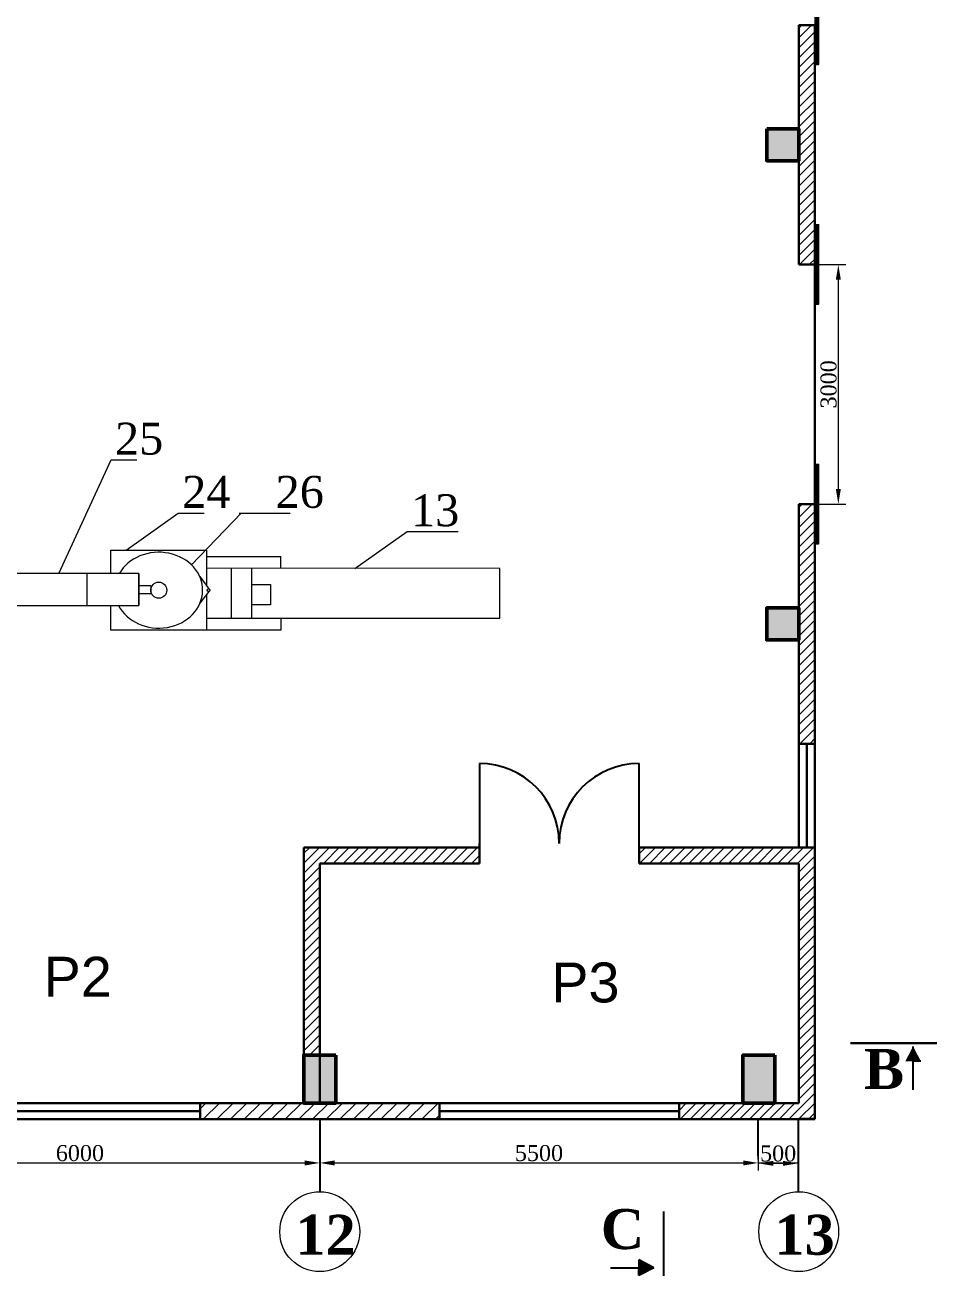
# Model space of a CAD drawing. Header units: inches. Extents: x -4475333 to 345677417, y -211198149 to 2125895.
# Drawn here: x -1889314 to -1877890, y 1138545 to 1154211 of the extents above; entities that cross this region are included whole.
import ezdxf

# ---------------------------------------------------------------- set-up
doc = ezdxf.new("R2010")
doc.units = ezdxf.units.IN
doc.header["$LTSCALE"] = 150
doc.header["$MEASUREMENT"] = 0
for name, color, linetype in [('BUOC COT', 7, 'Continuous'), ('CHU', 32, 'Continuous'), ('Co ban', 21, 'Continuous'), ('duongtamchamgach', 50, 'Continuous'), ('MANH', 170, 'Continuous'), ('MATCAT', 132, 'Continuous'), ('NET NHAP', 7, 'Continuous')]:
    doc.layers.add(name, color=color, linetype=linetype)
for name, color, linetype, lineweight in [('cot', 2, 'Continuous', 50), ('Duong vien', 7, 'Continuous', 50), ('KHUNG BVE', 7, 'Continuous', 0), ('NHA XUONG', 80, 'Continuous', 50)]:
    doc.layers.add(name, color=color, linetype=linetype, lineweight=lineweight)
doc.styles.add('1', font='times.ttf')
doc.styles.add('CHU DAM', font='arialbd.ttf', dxfattribs={"height": 200})
doc.styles.get("Standard").update_dxf_attribs({"font": 'times.ttf', "height": 100})
doc.styles.add('ty', font='times.ttf', dxfattribs={"height": 450})
doc.dimstyles.new('75', dxfattribs={"dimtxt": 200, "dimasz": 188, "dimexe": 94, "dimexo": 47, "dimgap": 20, "dimtad": 1, "dimtoh": 1, "dimdec": 0, "dimtxsty": '1', "dimcen": 2.5, "dimclrt": 256, "dimadec": 0, "dimazin": 0, "dimtfac": 1, "dimtdec": 0, "dimtix": 1, "dimtmove": 0, "dimatfit": 2, "dimfxl": 1, "dimlwd": 9, "dimlwe": 9, "dimarcsym": 0})
pattern_1 = [(45, (0, 346650.2), (-61.8718434, 61.8718434), [])]

# ---------------------------------------------------------------- blocks, each defined once
blk = doc.blocks.new('*D8')
at = {"layer": 'Defpoints', "color": 0, "lineweight": 0, "ltscale": 3, "transparency": 16777216}
for p in [(-1879422, 1151211), (-1879126, 1151211), (-1879422, 1148211)]:
    blk.add_point(p, dxfattribs=at)
at = {"layer": 'NET NHAP', "color": 0, "lineweight": 9, "ltscale": 3, "transparency": 16777216}
for p, q in [((-1879375, 1151211), (-1879032, 1151211)), ((-1879126, 1148399), (-1879126, 1151023)), ((-1879375, 1148211), (-1879032, 1148211))]:
    blk.add_line(p, q, dxfattribs=at)
at = {"layer": 'NET NHAP', "color": 0, "lineweight": 0, "ltscale": 3, "transparency": 16777216}
for points in [[(-1879157, 1151023), (-1879095, 1151023), (-1879126, 1151211)], [(-1879157, 1148399), (-1879095, 1148399), (-1879126, 1148211)]]:
    blk.add_solid(points, dxfattribs=at)
at = {"layer": 'NET NHAP', "lineweight": 13, "ltscale": 3, "transparency": 16777216, "insert": (-1879248, 1149711), "char_height": 200, "attachment_point": 5, "rotation": 90, "style": '1'}
blk.add_mtext('3000', dxfattribs=at)
blk = doc.blocks.new('*D41')
at = {"layer": 'Defpoints', "color": 0, "lineweight": 0, "ltscale": 3, "transparency": 16777216}
for p in [(-1880130, 1139956), (-1879630, 1139956), (-1879630, 1139956)]:
    blk.add_point(p, dxfattribs=at)
at = {"layer": 'NET NHAP', "color": 0, "lineweight": 9, "ltscale": 3, "transparency": 16777216}
for p, q in [((-1880130, 1140003), (-1880130, 1140050)), ((-1879630, 1140003), (-1879630, 1140050)), ((-1879942, 1139956), (-1879818, 1139956))]:
    blk.add_line(p, q, dxfattribs=at)
at = {"layer": 'NET NHAP', "color": 0, "lineweight": 0, "ltscale": 3, "transparency": 16777216}
for points in [[(-1879942, 1139987), (-1879942, 1139925), (-1880130, 1139956)], [(-1879818, 1139987), (-1879818, 1139925), (-1879630, 1139956)]]:
    blk.add_solid(points, dxfattribs=at)
at = {"layer": 'NET NHAP', "lineweight": 13, "ltscale": 3, "transparency": 16777216, "insert": (-1879880, 1140078), "char_height": 200, "attachment_point": 5, "style": '1'}
blk.add_mtext('500', dxfattribs=at)
blk = doc.blocks.new('*D42')
at = {"color": 0, "linetype": 'ByBlock', "lineweight": 9, "ltscale": 10, "transparency": 16777216}
for p, q in [((-1891631, 1140298), (-1891631, 1139867)), ((-1885622, 1140298), (-1885622, 1139867)), ((-1891443, 1139961), (-1885810, 1139961))]:
    blk.add_line(p, q, dxfattribs=at)
at = {"color": 0, "linetype": 'ByBlock', "lineweight": 0, "ltscale": 10, "transparency": 16777216}
for points in [[(-1891443, 1139992), (-1891443, 1139929), (-1891631, 1139961)], [(-1885810, 1139992), (-1885810, 1139929), (-1885622, 1139961)]]:
    blk.add_solid(points, dxfattribs=at)
at = {"layer": 'Defpoints', "color": 0, "linetype": 'ByBlock', "lineweight": 0, "ltscale": 10, "transparency": 16777216}
for p in [(-1891631, 1140345), (-1885622, 1140345), (-1885622, 1139961)]:
    blk.add_point(p, dxfattribs=at)
at = {"linetype": 'ByBlock', "ltscale": 10, "transparency": 16777216, "insert": (-1888626, 1140083), "char_height": 200, "attachment_point": 5, "style": '1'}
blk.add_mtext('6000', dxfattribs=at)
blk = doc.blocks.new('*D43')
at = {"color": 0, "linetype": 'ByBlock', "lineweight": 9, "ltscale": 10, "transparency": 16777216}
for p, q in [((-1885622, 1140268), (-1885622, 1139867)), ((-1880130, 1140268), (-1880130, 1139867)), ((-1885434, 1139961), (-1880318, 1139961))]:
    blk.add_line(p, q, dxfattribs=at)
at = {"color": 0, "linetype": 'ByBlock', "lineweight": 0, "ltscale": 10, "transparency": 16777216}
for points in [[(-1885434, 1139992), (-1885434, 1139929), (-1885622, 1139961)], [(-1880318, 1139992), (-1880318, 1139929), (-1880130, 1139961)]]:
    blk.add_solid(points, dxfattribs=at)
at = {"layer": 'Defpoints', "color": 0, "linetype": 'ByBlock', "lineweight": 0, "ltscale": 10, "transparency": 16777216}
for p in [(-1885622, 1140315), (-1880130, 1140315), (-1880130, 1139961)]:
    blk.add_point(p, dxfattribs=at)
at = {"linetype": 'ByBlock', "ltscale": 10, "transparency": 16777216, "insert": (-1882876, 1140083), "char_height": 200, "attachment_point": 5, "style": '1'}
blk.add_mtext('5500', dxfattribs=at)

msp = doc.modelspace()

# ---------------------------------------------------------------- hatches: boundary and pattern name
at = {"layer": 'cot', "lineweight": 9}
for points in [[(-1879622, 1152510.9), (-1879622, 1152910.9), (-1880022, 1152910.9), (-1880022, 1152510.9)], [(-1880022, 1146510.8), (-1880022, 1146910.8), (-1879622, 1146910.8), (-1879622, 1146510.8)], [(-1885822, 1140710.9), (-1885422, 1140710.9), (-1885422, 1141310.9), (-1885822, 1141310.9)], [(-1880322, 1140711.2), (-1879922, 1140711.2), (-1879922, 1141311.2), (-1880322, 1141311.2)]]:
    msp.add_hatch(color=256, dxfattribs=at).paths.add_polyline_path(points)
at = {"layer": 'KHUNG BVE', "linetype": 'Continuous', "lineweight": 9, "ltscale": 10}
h = msp.add_hatch(dxfattribs=at)
h.set_pattern_fill('ANSI31', color=5, angle=-270, style=0)
h.set_pattern_definition([(135, (-1893929.8609, 441594.34576), (-0.088388347648, -0.088388347648), [])])
h.paths.add_polyline_path([(-1879372, 1154711.3), (-1879422, 1154711.3), (-1879422, 1153711.3), (-1879372, 1153711.3)])
h = msp.add_hatch(dxfattribs=at)
h.set_pattern_fill('ANSI31', color=5, angle=-270, style=0)
h.set_pattern_definition([(135, (-1893929.8609, 438594.1702), (-0.088388347648, -0.088388347648), [])])
h.paths.add_polyline_path([(-1879372, 1151711.2), (-1879422, 1151711.2), (-1879422, 1150711.2), (-1879372, 1150711.2)])
h = msp.add_hatch(dxfattribs=at)
h.set_pattern_fill('ANSI31', color=5, angle=-270, style=0)
h.set_pattern_definition([(135, (-1893929.8609, 435594.34576), (-0.088388347648, -0.088388347648), [])])
h.paths.add_polyline_path([(-1879372, 1148711.3), (-1879422, 1148711.3), (-1879422, 1147711.3), (-1879372, 1147711.3)])
at = {"layer": 'KHUNG BVE', "lineweight": 0}
h = msp.add_hatch(dxfattribs=at)
h.set_pattern_fill('ANSI31', color=5, scale=700)
h.set_pattern_definition(pattern_1)
h.paths.add_polyline_path([(-1885822, 1143912.5), (-1885822, 1141310.9), (-1885622, 1141310.9), (-1885622, 1143712.5), (-1883622, 1143712.5), (-1883622, 1143912.5)])
h = msp.add_hatch(dxfattribs=at)
h.set_pattern_fill('ANSI31', color=5, scale=700)
h.set_pattern_definition(pattern_1)
h.paths.add_polyline_path([(-1879422, 1143912.5), (-1881622, 1143912.5), (-1881622, 1143712.5), (-1879622, 1143712.5), (-1879622, 1142212.5), (-1879622, 1142211.2), (-1879622, 1140710.8), (-1881122, 1140710.8), (-1881122, 1140510.8), (-1879630.5, 1140510.8), (-1879630.5, 1140511.1), (-1879422, 1140511.1)])
at = {"layer": 'KHUNG BVE', "linetype": 'ByBlock', "lineweight": 9, "ltscale": 10}
h = msp.add_hatch(color=256, dxfattribs=at)
h.paths.add_polyline_path([(-1878189.7, 1141420.6), (-1878189.7, 1141234), (-1878092.3, 1141234)])
h.paths.add_polyline_path([(-1878189.7, 1141420.6), (-1878287.1, 1141234), (-1878189.7, 1141234)])
msp.add_hatch(color=256, dxfattribs=at).paths.add_polyline_path([(-1881437.3, 1138648.1), (-1881623.9, 1138745.5), (-1881623.9, 1138648.1), (-1881623.9, 1138550.7)])
at = {"layer": 'MATCAT', "lineweight": 9, "ltscale": 10}
h = msp.add_hatch(dxfattribs=at)
h.set_pattern_fill('ANSI31', color=5, scale=700, style=0)
h.set_pattern_definition([(45, (-6223723.89, -222679.15), (-61.8718434, 61.8718434), [])])
h.paths.add_polyline_path([(-1879422, 1160210.9), (-1879622, 1160210.9), (-1879622, 1157210.9), (-1879422, 1157210.9)])
h.paths.add_polyline_path([(-1879422, 1154210.9), (-1879622, 1154210.9), (-1879622, 1151210.9), (-1879422, 1151210.9)])
at = {"layer": 'MATCAT', "linetype": 'Continuous', "lineweight": 9, "ltscale": 10}
h = msp.add_hatch(dxfattribs=at)
h.set_pattern_fill('ANSI31', color=5, scale=700, style=0)
h.set_pattern_definition([(45, (-5886227.99, -436279.31), (-61.8718434, 61.8718434), [])])
h.paths.add_polyline_path([(-1879622, 1148211.2), (-1879422, 1148211.2), (-1879422, 1145211.2), (-1879622, 1145211.2)])
at = {"layer": 'MATCAT', "lineweight": 9, "ltscale": 10}
h = msp.add_hatch(dxfattribs=at)
h.set_pattern_fill('ANSI31', color=5, scale=967.741935, angle=180, style=0)
h.set_pattern_definition([(225, (-6012966.6, -230912.47), (85.5371106, -85.5371106), [])])
h.paths.add_polyline_path([(-1896122, 1140711.1), (-1899122, 1140711.1), (-1899122, 1140511.1), (-1896122, 1140511.1)])
h.paths.add_polyline_path([(-1890122, 1140711.1), (-1893122, 1140711.1), (-1893122, 1140511.1), (-1890122, 1140511.1)])
h.paths.add_polyline_path([(-1884122, 1140711.1), (-1887122, 1140711.1), (-1887122, 1140511.1), (-1884122, 1140511.1)])

# ---------------------------------------------------------------- linework, layer by layer
at = {"linetype": 'ByBlock', "ltscale": 10}
for p, q in [((-1885622, 1140510.8), (-1885622, 1139599.8)), ((-1880130.5, 1140049.9), (-1880130.5, 1140510.8))]:
    msp.add_line(p, q, dxfattribs=at)
at = {"layer": 'BUOC COT', "ltscale": 10}
msp.add_line((-1879630.5, 1140511.8), (-1879630.5, 1139600.8), dxfattribs=at)
at = {"layer": 'BUOC COT', "lineweight": 13, "ltscale": 10}
for centre in [(-1885622, 1139099.8), (-1879622, 1139100.1)]:
    msp.add_circle(centre, 500, dxfattribs=at)
at = {"layer": 'Co ban', "color": 1, "ltscale": 1000}
for p, q in [((-1883622, 1144962.5), (-1883622, 1143712.5)), ((-1881622, 1143712.5), (-1881622, 1144962.5))]:
    msp.add_line(p, q, dxfattribs=at)
for centre, start, end in [((-1883622, 1143962.5), 0, 90), ((-1881622, 1143962.5), 90, 180)]:
    msp.add_arc(centre, 1000, start, end, dxfattribs=at)
at = {"layer": 'cot'}
for points in [[(-1880022, 1152910.9), (-1879622, 1152910.9), (-1879622, 1152510.9), (-1880022, 1152510.9)], [(-1879622, 1146910.8), (-1880022, 1146910.8), (-1880022, 1146510.8), (-1879622, 1146510.8)], [(-1885422, 1141310.9), (-1885822, 1141310.9), (-1885822, 1140710.9), (-1885422, 1140710.9)], [(-1879922, 1141311.2), (-1880322, 1141311.2), (-1880322, 1140711.2), (-1879922, 1140711.2)]]:
    msp.add_lwpolyline(points, close=True, dxfattribs=at)
at = {"layer": 'Duong vien', "color": 7, "linetype": 'Continuous', "lineweight": 18, "ltscale": 10}
for p, q in [((-1888888.8, 1147340.7), (-1888235.9, 1148764)), ((-1888235.9, 1148764), (-1887913, 1148764)), ((-1888047.6, 1147633.3), (-1887394.7, 1148097.2)), ((-1887394.7, 1148097.2), (-1887071.8, 1148097.2)), ((-1887229.4, 1147450.4), (-1886606.5, 1148097.2)), ((-1886632.8, 1148097.2), (-1885992.6, 1148097.2)), ((-1885180.8, 1147403.3), (-1884527.9, 1147867.2)), ((-1884527.9, 1147867.2), (-1883887.7, 1147867.2))]:
    msp.add_line(p, q, dxfattribs=at)
at = {"layer": 'duongtamchamgach', "color": 7, "linetype": 'Continuous', "lineweight": 18, "ltscale": 10}
for p, q in [((-1886108, 1147403.3), (-1886108, 1147553.3)), ((-1886728.5, 1146783.3), (-1886728.5, 1147403.3)), ((-1886472, 1146783.3), (-1886472, 1147403.3)), ((-1888538.8, 1147340.7), (-1888538.8, 1146941)), ((-1887888.8, 1147340.7), (-1887888.8, 1146941)), ((-1887888.8, 1147190.9), (-1887738.8, 1147190.9)), ((-1887888.8, 1147090.9), (-1887738.8, 1147090.9)), ((-1887738.8, 1147190.9), (-1887738.8, 1147090.9)), ((-1887038.8, 1146633.3), (-1887038.8, 1146633.3))]:
    msp.add_line(p, q, dxfattribs=at)
msp.add_lwpolyline([(-1886238, 1146950.8), (-1886472, 1146950.8), (-1886472, 1147205.8), (-1886238, 1147205.8)], close=True, dxfattribs=at)
at = {"layer": 'KHUNG BVE', "color": 3, "linetype": 'Continuous', "lineweight": 30, "ltscale": 10}
for p, q in [((-1879622, 1151211.2), (-1879422, 1151211.2)), ((-1879422, 1151211.2), (-1879422, 1150211.2)), ((-1879422, 1148211.2), (-1879422, 1151211.2)), ((-1879622, 1148211.2), (-1879622, 1146711.2)), ((-1879622, 1148211.2), (-1879622, 1148211.2)), ((-1879622, 1148211.2), (-1879622, 1146711.2)), ((-1879622, 1146711.2), (-1879622, 1148211.2)), ((-1879622, 1148211.2), (-1879422, 1148211.2)), ((-1879422, 1148211.2), (-1879622, 1148211.2)), ((-1879422, 1148211.3), (-1879422, 1145211.2)), ((-1879622, 1145211.2), (-1879622, 1146711.2)), ((-1879622, 1146710.8), (-1879622, 1146510.8)), ((-1879422, 1146711.2), (-1879422, 1146511.2)), ((-1879422, 1146711.2), (-1879422, 1145211.2)), ((-1879422, 1145211.2), (-1879622, 1145211.2)), ((-1879622, 1145211.2), (-1879622, 1143910.9)), ((-1879522, 1145211.2), (-1879522, 1143910.9)), ((-1879622, 1143712.5), (-1879622, 1142212.5)), ((-1879622, 1143711.2), (-1879622, 1142211.2)), ((-1879622, 1142211.2), (-1879622, 1140710.8)), ((-1893035.9, 1140710.9), (-1885622, 1140710.9)), ((-1891622, 1140710.9), (-1885622, 1140710.9)), ((-1887122, 1140710.9), (-1887122, 1140510.8)), ((-1884122, 1140711.2), (-1884122, 1140511.1)), ((-1883872, 1140711.2), (-1883872, 1140711.2)), ((-1881122, 1140711.2), (-1881122, 1140511.1)), ((-1893122, 1140510.8), (-1885422, 1140510.8)), ((-1887122, 1140610.8), (-1890122, 1140610.8)), ((-1886122, 1140510.8), (-1886122, 1140510.8)), ((-1885622, 1140510.8), (-1885422, 1140510.8)), ((-1881122, 1140611.1), (-1884122, 1140611.1)), ((-1880122, 1140511.1), (-1880122, 1140511.1)), ((-1879622, 1140511.1), (-1879422, 1140511.1))]:
    msp.add_line(p, q, dxfattribs=at)
at = {"layer": 'KHUNG BVE', "linetype": 'Continuous', "lineweight": -2, "ltscale": 10}
for p, q in [((-1879422, 1148211.3), (-1879422, 1151211.2)), ((-1879622, 1146711.2), (-1879622, 1148211.2)), ((-1879622, 1148211.2), (-1879622, 1146711.2)), ((-1879622, 1146711.2), (-1879622, 1148211.2)), ((-1879622, 1148211.2), (-1879422, 1148211.2)), ((-1879622, 1146711.2), (-1879622, 1146762.8)), ((-1879422, 1146711.2), (-1879422, 1146511.2)), ((-1883622, 1143712.5), (-1883622, 1143962.5)), ((-1881622, 1143712.5), (-1881622, 1143962.5)), ((-1883622, 1143912.5), (-1883622, 1143712.5)), ((-1885622, 1143712.5), (-1885622, 1140712.5)), ((-1885622, 1143712.5), (-1883622, 1143712.5)), ((-1885622, 1140712.5), (-1885622, 1143712.5)), ((-1885622, 1143712.5), (-1883622, 1143712.5)), ((-1885622, 1140712.5), (-1885622, 1143712.5)), ((-1885622, 1143712.5), (-1883622, 1143712.5)), ((-1879622, 1143712.5), (-1881622, 1143712.5)), ((-1881622, 1143712.5), (-1879622, 1143712.5))]:
    msp.add_line(p, q, dxfattribs=at)
at = {"layer": 'KHUNG BVE', "color": 7, "linetype": 'Continuous', "lineweight": 18, "ltscale": 10}
for p, q in [((-1888238.8, 1147633.3), (-1887038.8, 1147633.3)), ((-1888238.8, 1147340.7), (-1888238.8, 1147633.3)), ((-1887038.8, 1147633.3), (-1887038.8, 1147185.7)), ((-1887125.5, 1147303.8), (-1887012, 1147149.2)), ((-1887011.7, 1147117.4), (-1887122.3, 1146970.2)), ((-1887038.8, 1147081.3), (-1887038.8, 1146633.3)), ((-1888238.8, 1146633.3), (-1888238.8, 1146941)), ((-1887038.8, 1146633.3), (-1888238.8, 1146633.3))]:
    msp.add_line(p, q, dxfattribs=at)
at = {"layer": 'KHUNG BVE', "color": 7, "linetype": 'ByBlock', "lineweight": 18}
msp.add_line((-1887831.2, 1147578.3), (-1887830.8, 1147578.3), dxfattribs=at)
at = {"layer": 'KHUNG BVE', "lineweight": 0}
for p, q in [((-1883364.8, 1147403.3), (-1887038.8, 1147409.5)), ((-1883364.8, 1146783.3), (-1883364.8, 1147403.3)), ((-1888238.8, 1147340.7), (-1889588.8, 1147340.7)), ((-1887888.8, 1147340.7), (-1888238.8, 1147340.7)), ((-1887888.8, 1146941), (-1887888.8, 1147340.7)), ((-1889588.8, 1146941), (-1888238.8, 1146941)), ((-1888238.8, 1146941), (-1887888.8, 1146941)), ((-1887038.8, 1146783.3), (-1883364.8, 1146783.3))]:
    msp.add_line(p, q, dxfattribs=at)
at = {"layer": 'KHUNG BVE', "color": 3, "linetype": 'ByBlock', "lineweight": 30, "ltscale": 10}
msp.add_line((-1878971.8, 1141461.2), (-1877890.4, 1141461.2), dxfattribs=at)
at = {"layer": 'KHUNG BVE', "linetype": 'ByBlock', "lineweight": -2, "ltscale": 10}
for p, q in [((-1878189.7, 1140877), (-1878189.7, 1141420.6)), ((-1878092.3, 1141234), (-1878189.7, 1141234)), ((-1881314.1, 1139352.4), (-1881314.1, 1138545.1)), ((-1881981, 1138648.1), (-1881437.3, 1138648.1)), ((-1881437.3, 1138648.1), (-1881623.9, 1138745.5)), ((-1881623.9, 1138745.5), (-1881623.9, 1138648.1)), ((-1881437.3, 1138648.1), (-1881623.9, 1138550.7)), ((-1881623.9, 1138550.7), (-1881623.9, 1138648.1))]:
    msp.add_line(p, q, dxfattribs=at)
at = {"layer": 'KHUNG BVE', "color": 7, "linetype": 'Continuous', "lineweight": 18, "ltscale": 10}
for centre, radius in [((-1887638.8, 1147133.3), 100.5), ((-1887016.3, 1147133.3), 16.5)]:
    msp.add_circle(centre, radius, dxfattribs=at)
msp.add_ellipse((-1887638.8, 1147133.3), major_axis=(550, 0), ratio=0.8636364, start_param=-2.724985, end_param=2.6896218, dxfattribs=at)
at = {"layer": 'MANH', "color": 7, "linetype": 'ByBlock', "lineweight": 18}
msp.add_line((-1887038.8, 1147553.3), (-1886522.8, 1147553.3), dxfattribs=at)
for points in [[(-1887038.8, 1147553.3), (-1886108, 1147553.3)], [(-1886108, 1146783.3), (-1886108, 1146633.3), (-1887038.8, 1146633.3)], [(-1887129.5, 1146633.3), (-1887129.5, 1146633.3)]]:
    msp.add_lwpolyline(points, dxfattribs=at)
at = {"layer": 'MATCAT', "color": 3, "lineweight": 30, "ltscale": 3}
for p, q in [((-1879422, 1154210.9), (-1879622, 1154210.9)), ((-1879422, 1154210.9), (-1879622, 1154210.9)), ((-1879622, 1154210.9), (-1879622, 1151210.9)), ((-1879422, 1154210.9), (-1879622, 1154210.9)), ((-1879422, 1151210.9), (-1879422, 1154210.9)), ((-1879622, 1151210.9), (-1879422, 1151210.9)), ((-1879422, 1145211.2), (-1879422, 1140510.8)), ((-1885822, 1140712.5), (-1885822, 1143912.5)), ((-1885822, 1143912.5), (-1883622, 1143912.5)), ((-1883622, 1143912.5), (-1883622, 1143712.5)), ((-1881622, 1143712.5), (-1881622, 1143912.5)), ((-1881622, 1143912.5), (-1879422, 1143912.5)), ((-1883622, 1143712.5), (-1885622, 1143712.5)), ((-1885622, 1143712.5), (-1885622, 1140712.5)), ((-1881622, 1143712.5), (-1879622, 1143712.5)), ((-1879622, 1140710.8), (-1893122, 1140710.8)), ((-1885622, 1140710.9), (-1893035.9, 1140710.9)), ((-1893122, 1140510.8), (-1885422, 1140510.8)), ((-1893122, 1140510.8), (-1879422, 1140510.8))]:
    msp.add_line(p, q, dxfattribs=at)
at = {"layer": 'NET NHAP', "color": 0, "lineweight": 13, "ltscale": 3}
msp.add_line((-1879630.5, 1139955.9), (-1880130.5, 1139955.9), dxfattribs=at)

# ---------------------------------------------------------------- texts
at = {"color": 7, "linetype": 'ByBlock', "lineweight": 18, "char_height": 400, "width": 236.121, "attachment_point": 1}
for s, insert in [('25', (-1888186.4, 1149231.5)), ('24', (-1887345.2, 1148564.7)), ('13', (-1884478.4, 1148334.7))]:
    msp.add_mtext(s, dxfattribs=dict(at, insert=insert))
at = {"color": 7, "linetype": 'ByBlock', "lineweight": 18, "insert": (-1886174.5, 1148564.7), "char_height": 400, "attachment_point": 1}
msp.add_mtext('26', dxfattribs=at)
at = {"layer": 'CHU', "color": 0, "lineweight": 25, "ltscale": 10000, "char_height": 500, "attachment_point": 5, "style": 'ty'}
for s, insert, width in [('{\\fArial|b0|i0|c0|p34;P2}', (-1888654.1, 1142292.6), 750), ('{\\fArial|b0|i0|c0|p34;P3}', (-1882294.6, 1142217.1), 6040.038)]:
    msp.add_mtext(s, dxfattribs=dict(at, insert=insert, width=width))
at = {"layer": 'KHUNG BVE', "color": 3, "linetype": 'ByBlock', "lineweight": 30, "ltscale": 10, "insert": (-1878805.1, 1141388.6), "char_height": 500, "width": 1744.456, "attachment_point": 1, "style": 'CHU DAM'}
msp.add_mtext('{\\fTimes New Roman|b1|i0|c0|p18;B}', dxfattribs=at)
at = {"layer": 'NHA XUONG', "color": 50, "linetype": 'ByBlock', "lineweight": -2, "ltscale": 10, "insert": (-1882101.5, 1139383.1), "char_height": 500, "width": 1744.456, "attachment_point": 1, "style": 'CHU DAM'}
msp.add_mtext('{\\fTimes New Roman|b1|i0|c0|p18;C}', dxfattribs=at)
at = {"layer": 'NHA XUONG', "color": 50, "lineweight": 18, "ltscale": 10, "char_height": 500, "width": 762.076, "attachment_point": 1, "style": 'CHU DAM'}
for s, insert in [('{\\fTimes New Roman|b1|i0|c0|p18;12}', (-1885926.7, 1139311.1)), ('{\\fTimes New Roman|b1|i0|c0|p18;13}', (-1879926.7, 1139311.4))]:
    msp.add_mtext(s, dxfattribs=dict(at, insert=insert))

# ---------------------------------------------------------------- dimensions: what is measured, and where the dimension line sits
at = {"linetype": 'ByBlock', "ltscale": 10}
for base, p1, p2, text, picture, middle in [((-1885622, 1139960.8), (-1891630.9, 1140345.4), (-1885622, 1140345.4), '6000', '*D42', (-1888626.4, 1140082.5)), ((-1880130.5, 1139960.8), (-1885622, 1140315.4), (-1880130.5, 1140315.4), '5500', '*D43', (-1882876.2, 1140082.5))]:
    dim = msp.add_linear_dim(base=base, p1=p1, p2=p2, text=text, dimstyle='75', dxfattribs=at)
    dim.commit()
    dim.dimension.update_dxf_attribs({"geometry": picture, "text_midpoint": middle})
at = {"layer": 'NET NHAP', "color": 0, "lineweight": 13, "ltscale": 3}
dim = msp.add_linear_dim(base=(-1879126, 1151211.3), p1=(-1879422, 1148211.3), p2=(-1879422, 1151211.3), angle=90, dimstyle='75', dxfattribs=at)
dim.commit()
dim.dimension.update_dxf_attribs({"geometry": '*D8', "text_midpoint": (-1879247.7, 1149711.3)})
dim = msp.add_linear_dim(base=(-1879630.5, 1139955.9), p1=(-1880130.5, 1139955.9), p2=(-1879630.5, 1139955.9), dimstyle='75', dxfattribs=at)
dim.commit()
dim.dimension.update_dxf_attribs({"geometry": '*D41', "text_midpoint": (-1879880.5, 1140077.6)})

doc.saveas('drawing.dxf')
